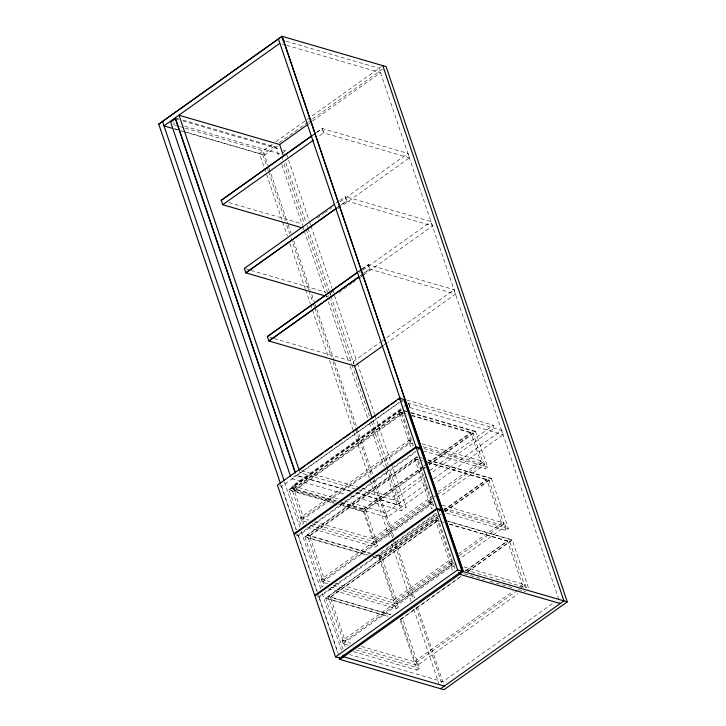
<?xml version="1.0" encoding="UTF-8"?>
<svg xmlns="http://www.w3.org/2000/svg" width="726" height="726" viewBox="0 0 726 726"><rect width="100%" height="100%" fill="white"/><g stroke="black" fill="none" stroke-linecap="round" stroke-linejoin="round"><path stroke-width="0.54" stroke-dasharray="3.63 2.72" d="M272.35 144.265L259.454 153.458L264.173 167.397M276.016 141.652L381.277 66.665M181.554 130.789L262.794 154.429L275.68 145.245M279.356 142.632L307.888 122.304M308.804 121.65L311.563 119.681M312.489 119.028L382.42 69.206M277.514 146.026L264.636 155.201L181.328 130.961M308.786 123.738L311.545 121.777M312.47 121.124L380.542 72.627L286.407 45.239M282.341 153.059L285.49 150.817L286.216 152.968M312.96 134.982L315.71 133.021M316.627 132.368L322.126 128.448L407.994 153.431L409.473 157.814L341.592 206.175M313.069 135.018L315.819 133.058M316.736 132.404L322.244 128.484L323.723 132.867L318.106 136.751M336.011 203.108L338.879 201.184M339.686 200.494L345.304 196.61L346.783 200.984L341.274 204.913M317.18 218.136L323.596 213.562M324.513 212.909L331.855 207.672M340.113 201.792L407.994 153.431M337.499 207.491L340.249 205.531M341.166 204.877L346.674 200.957L432.533 225.94L431.053 221.557L345.186 196.574L346.674 200.957M337.608 207.527L340.358 205.567M337.926 208.789L340.675 206.828M358.154 271.887L360.913 269.927M361.829 269.273L368.245 264.7L454.113 289.683L455.592 294.066L387.711 342.427M358.272 271.923L361.022 269.963M361.938 269.31L368.363 264.736L369.843 269.11L364.334 273.04M331.065 292.796L334.731 290.182M359.497 272.531L362.256 270.571M363.172 269.918L431.053 221.557M360.559 275.617L363.309 273.657M364.225 273.003L369.734 269.083L455.592 294.066M360.668 275.653L363.417 273.693M338.969 292.596L351.811 283.449M352.727 282.795L359.152 278.221M360.069 277.568L362.818 275.608M363.735 274.954L432.533 225.94M273.965 338.516L353.208 361.575L380.723 341.964M381.64 341.311L454.113 289.683M384.045 345.041L386.795 343.08M399.255 402.349L300.183 472.925L299.203 470.003M279.546 485.721L281.679 486.347L399.164 402.649M400.08 401.995L402.83 400.035M293.613 488.534L400.888 412.114L410.771 441.308L303.495 517.729L292.614 485.776L403.003 407.132M403.928 406.478L406.687 404.509M294.348 490.885L292.75 486.474L403.257 407.867M336.637 501.049L291.38 487.881L303.486 523.655L301.027 525.406L288.921 489.642L401.124 409.7L413.23 445.474L410.762 447.225L398.656 411.46L402.966 412.713M401.287 410.19L289.084 490.132L334.332 503.3M293.776 489.025L401.051 412.595M402.649 412.822L294.103 490.159L335.276 502.138M294.239 490.849L404.736 412.241M306.817 522.157L301.435 520.587L300.446 517.665L409.364 440.074L411.515 440.7M301.435 520.587L410.353 442.996L412.504 443.622M415.635 451.309L298.15 535.008L296.017 534.381M296.262 535.116L298.395 535.734L415.88 452.035M370.841 553.339L307.279 534.844L324.322 585.21L321.863 586.962L304.811 536.596L417.023 456.663L434.066 507.029L431.598 508.781L414.555 458.424L418.866 459.676M417.187 457.153L304.974 537.086L367.465 555.272M309.675 535.979L416.951 459.558M423.095 466.41L363.49 508.872L373.373 538.066L375.605 538.71M424.011 465.756L426.761 463.796M427.678 463.143L470.775 432.442L480.648 461.636L482.881 462.29M363.662 509.353L423.258 466.9M428.757 462.979L470.938 432.932M340.63 504.688L363.254 511.276L421.652 469.668M422.568 469.014L425.318 467.063M428.993 464.449L475.466 431.335L487.573 467.099L485.104 468.86L423.694 450.991M421.815 470.158L363.427 511.757L338.643 504.552M422.741 469.504L425.49 467.544M429.157 464.93L475.63 431.825L410.989 413.012M362.047 488.289L392.385 497.119L423.576 474.904M429.992 470.33L493.29 425.236L494.279 428.149L431.897 472.59M426.398 476.51L393.374 500.042L392.385 497.119M355.885 492.845L396.995 504.806L400.698 502.174L389.426 468.878M344.632 500.913L385.805 512.892L428.122 482.745M433.64 478.815L501.711 430.318L503.191 434.692L435.119 483.189M340.694 503.708L387.285 517.266L428.685 487.781M350.676 495.867L401.414 510.623L406.143 507.256L391.604 464.313M373.373 538.066L432.977 495.604M438.477 491.683L480.648 461.636M314.449 521.74L374.788 539.3L433.368 497.564M434.284 496.911L437.043 494.95M437.959 494.297L483.707 461.7L484.696 464.622L440.383 496.185M327.653 583.713L322.271 582.143L321.282 579.221L430.2 501.63L432.351 502.256M312.207 523.718L375.778 542.222L433.005 501.448M324.331 579.284L431.607 502.864L416.788 459.068L309.512 535.489L324.331 579.284L322.099 578.64M322.271 582.143L431.19 504.552L433.34 505.178M307.488 527.285L375.36 547.041L377.829 545.28L365.722 509.516L342.019 502.619M318.986 596.563L436.471 512.865M317.099 596.672L319.231 597.289L436.716 513.591M437.152 514.67L379.389 555.826L394.209 599.622L396.441 600.266M443.568 510.106L486.665 479.405L501.485 523.201L503.717 523.845M379.553 556.316L437.315 515.161M443.731 510.587L486.828 479.886M372.692 556.352L379.154 558.23L437.551 516.631M438.468 515.977L441.217 514.017M444.884 511.403L491.357 478.298L508.409 528.655L505.94 530.416L444.53 512.547M438.631 516.467L379.317 558.721L372.855 556.833M445.047 511.894L491.529 478.779L427.959 460.284M390.606 614.586L328.116 596.4L345.159 646.766L342.699 648.518L325.647 598.16L437.86 518.219L454.903 568.585L452.434 570.337L435.391 519.979L439.702 521.232M437.905 518.364L325.702 598.306L388.183 616.483M330.394 597.199L437.669 520.769M394.209 599.622L451.98 558.466M458.396 553.893L501.485 523.201M335.285 583.296L395.625 600.856L453.287 559.773M459.313 555.481L504.543 523.264L505.532 526.178L460.302 558.403M348.489 645.269L343.108 643.699L342.118 640.777L451.037 563.185L456.427 564.755M333.043 585.283L396.605 603.778L453.841 563.004M345.168 640.84L452.443 564.42L437.624 520.624L330.348 597.044L345.168 640.84L342.935 640.196M343.108 643.699L452.026 566.108L454.177 566.734M328.324 588.85L396.196 608.597L398.665 606.836L381.622 556.479L376.231 554.909M465.321 571.008L507.501 540.961L522.321 584.757L524.553 585.401M466.292 570.5L507.547 541.106M461.137 576.226L399.99 619.786L417.033 670.152L419.501 668.392L402.458 618.035M467.553 571.652L512.193 539.854L529.245 590.211M400.035 619.931L461.182 576.371M467.608 571.798L512.247 539.999L447.606 521.186M400.634 618.588L415.045 661.177L513.155 591.282M519.571 586.717L522.321 584.757M361.512 646.421L416.461 662.411L525.379 584.82L526.368 587.733L463.878 569.556M358.19 648.091L417.441 665.334L518.055 593.65M552.314 603.723L442.851 681.714L349.805 654.634M281.679 39.912L284.928 40.856M286.008 41.173L379.054 68.244L560.236 603.515M282.087 43.977L285.327 44.921M409.473 157.814L323.615 132.831L322.126 128.448M175.311 117.866L178.56 118.81M182.888 120.071L275.934 147.142L279.211 156.816M175.374 118.774L178.614 119.717M182.934 120.979L279.011 148.93M283.331 150.191L285.49 150.817M172.806 122.776L174.966 123.402M184.685 126.224L280.762 154.184M173.351 124.691L178.759 126.26M179.839 126.578L184.168 127.84M185.248 128.148L263.148 150.817L268.593 166.907M173.977 128.584L177.226 129.527M174.83 129.065L180.239 130.644M228.935 202.581L302.742 224.062M245.479 268.811L249.826 270.072M250.906 270.39L325.802 292.179M326.201 296.244L328.37 296.88M269.627 337.254L272.885 338.198M406.605 400.008L493.29 425.236M401.088 401.042L403.257 401.669M407.595 402.93L501.711 430.318M408.774 403.928L410.254 408.311L408.529 403.202M410.009 407.585L503.191 434.692M403.284 410.335L406.515 411.27M410.825 412.522L475.466 431.335M403.447 410.816L406.678 411.76M411.588 415.227L472.998 433.095L485.104 468.86M398.828 411.951L405.29 413.829M411.751 415.708L473.161 433.576M422.296 443.831L483.707 461.7M408.538 440.655L410.771 441.308M423.285 446.753L484.696 464.622M424.002 448.604L487.573 467.099M419.174 457.289L422.405 458.233M427.795 459.794L491.357 478.298M419.946 459.985L423.176 460.928M427.487 462.181L488.897 480.049L505.94 530.416M414.718 458.905L417.949 459.848M427.65 462.671L489.061 480.539M442.052 505.078L504.543 523.264M429.375 502.21L431.607 502.864M444.121 508.309L505.532 526.178M443.767 509.852L508.409 528.655M301.363 470.639L357.709 487.028M355.25 488.952L300.074 472.889L296.38 475.53L351.556 491.584M358.698 489.95L400.698 502.174M351.085 491.239L296.026 475.221L291.298 478.588L346.356 494.606M356.484 492.809L406.143 507.256M447.552 521.041L512.193 539.854M440.773 521.54L444.013 522.484M449.394 524.054L509.734 541.605L525.334 587.697M435.437 520.125L441.907 522.003M449.448 524.199L509.779 541.75M292.614 485.776L338.125 499.016M291.553 488.371L335.721 501.221M341.111 502.791L365.886 510.006M288.921 489.642L334.169 502.809M301.263 517.084L303.495 517.729M300.446 517.665L309.067 520.179M463.968 566.952L525.379 584.82M450.211 563.766L452.443 564.42M309.957 525.533L377.829 545.28M464.286 573.785L484.759 579.747M490.15 581.308L513.845 588.205M518.155 589.467L525.697 591.654M307.443 535.334L369.933 553.511M375.324 555.081L381.785 556.96M304.811 536.596L368.381 555.1M321.282 579.221L329.903 581.735M330.793 587.089L398.665 606.836M328.161 596.545L390.652 614.731M325.647 598.16L388.138 616.338M415.045 661.177L417.278 661.822M342.118 640.777L350.74 643.29M355.94 649.897L419.501 668.392M353.471 651.658L417.033 670.152M368.245 264.7L369.734 269.083M409.364 440.074L410.353 442.996M430.2 501.63L431.19 504.552M451.037 563.185L452.026 566.108M286.579 154.039L309.113 220.604M309.476 221.675L310.565 224.897M310.928 225.968L332.009 288.24M332.372 289.311L357.083 362.319M357.446 363.39L374.525 413.856M374.888 414.927L391.241 463.242M307.089 225.323L307.679 227.075M330.149 293.449L330.738 295.201M353.208 361.575L354.097 364.198M285.817 162.769L305.809 221.838M307.987 228.291L329.078 290.582M329.441 291.652L330.53 294.874M330.893 295.954L353.798 363.617M373.064 420.545L387.974 464.576M281.488 156.335L282.577 159.557M284.038 163.849L304.022 222.9M306.2 229.334L328.733 295.899M329.096 296.979L351.629 363.545M351.992 364.615L369.797 417.223M371.249 421.516L386.513 466.609M386.876 467.68L401.414 510.623M281.752 164.33L302.47 225.55M302.842 226.63L303.931 229.852M304.294 230.922L325.375 293.213M325.738 294.293L326.827 297.515M328.288 301.807L348.643 361.956M350.095 366.249L367.91 418.884M369.371 423.176L384.272 467.217M385.724 471.51L396.995 504.806M385.805 512.892L387.285 517.266M268.956 167.978L287.841 223.762M288.204 224.833L291.108 233.418M293.649 240.923L310.347 290.273M311.799 294.556L314.712 303.141M315.075 304.212L316.527 308.505M316.89 309.575L334.314 361.067M334.677 362.138L373.89 477.989M374.253 479.06L393.864 536.986M395.316 541.278L414.555 598.133M417.459 606.709L444.33 686.088M262.794 154.429L266.787 166.227M267.15 167.298L268.239 170.519M268.602 171.59L285.309 220.931M286.761 225.223L289.665 233.808M291.117 238.101L308.541 289.583M308.904 290.663L312.897 302.461M313.269 303.532L314.358 306.753M314.721 307.824L331.419 357.165M332.871 361.457L355.386 427.968M355.749 429.039L371.721 476.238M373.173 480.521L392.784 538.447M393.147 539.527L413.475 599.594M416.016 607.099L442.161 684.337M264.536 168.468L282.323 221.031M282.686 222.111L287.405 236.05M289.946 243.564L305.201 288.612M305.564 289.683L310.283 303.631M310.646 304.702L312.098 308.995M312.461 310.066L328.07 356.194M329.522 360.486L369.461 478.479M369.824 479.55L390.161 539.627M391.613 543.91L411.225 601.836M413.766 609.35L438.813 683.366M374.788 539.3L375.778 542.222M395.625 600.856L396.605 603.778M416.461 662.411L417.441 665.334M363.254 511.276L375.36 547.041M379.154 558.23L396.196 608.597M284.42 481.928L299.774 527.022M301.118 531.278L320.838 589.231M322.172 593.496L341.529 650.378M281.679 486.347L296.362 529.717M298.395 535.734L317.18 591.227M319.231 597.289L338.38 653.845M280.717 484.569L296.081 529.653M297.533 533.946L317.135 591.871M317.389 592.906L337.835 653.01"/><path stroke-width="1.09" d="M158.722 124.146L282.024 36.3L386.105 66.583L567.278 601.854L443.976 689.7L339.895 659.417L463.315 571.607L282.133 36.336L158.722 124.146L280.463 483.525M279.347 144.71L307.869 124.4M222.818 204.75L221.221 200.34L312.035 135.644M312.153 135.671L221.221 200.34M313.632 140.054L222.71 204.714L302.052 227.801M336.692 208.18L245.878 272.876L244.281 268.466L334.296 204.451M336.583 208.144L245.769 272.84L325.112 295.927M358.835 276.96L268.938 341.002L267.34 336.592L357.237 272.54M357.355 272.577L267.34 336.592M358.726 276.924L268.829 340.966L354.687 365.949L383.128 345.694M399.481 398.138L277.405 485.104L293.876 533.764L415.953 446.799L420.227 448.042L403.756 399.382L399.481 398.138L415.953 446.799M299.203 470.003L305.619 465.43M307.452 464.123L323.052 453.015M324.885 451.708L332.218 446.481M334.976 444.521L341.392 439.947M343.226 438.64L350.567 433.413M352.4 432.097L368.917 420.336M370.75 419.029L379.008 413.148M380.841 411.842L389.1 405.961M390.933 404.654L396.432 400.734M398.265 399.427L400.108 398.12M416.198 447.525L294.121 534.49L314.712 595.32L436.789 508.354L441.063 509.598L420.472 448.768L416.198 447.525L436.789 508.354M418.385 449.349L420.227 448.042M437.034 509.08L314.957 596.046L335.548 656.876L339.822 658.119L461.89 571.153L441.308 510.324L437.034 509.08L457.616 569.91L461.89 571.153M439.221 510.904L441.063 509.598M335.548 656.876L457.616 569.91M440.628 688.729L563.939 600.883L382.756 65.612M278.439 38.968L400.434 399.391M279.809 43.315L163.904 125.888L172.67 128.438M162.533 121.541L284.165 480.893M567.278 601.854L463.206 571.571L282.024 36.3M459.504 574.212L560.236 603.515M343.598 656.785L444.33 686.088M458.778 572.061L459.612 574.239M283.63 156.326L279.637 144.51L179.013 115.234L298.985 469.668M354.524 365.768L371.975 417.323M175.311 117.866L294.919 471.228M295.3 473.071L175.374 118.774L170.646 122.14L290.572 476.438M343.008 655.033L343.707 656.812M339.169 657.275L340.013 659.453"/></g></svg>
